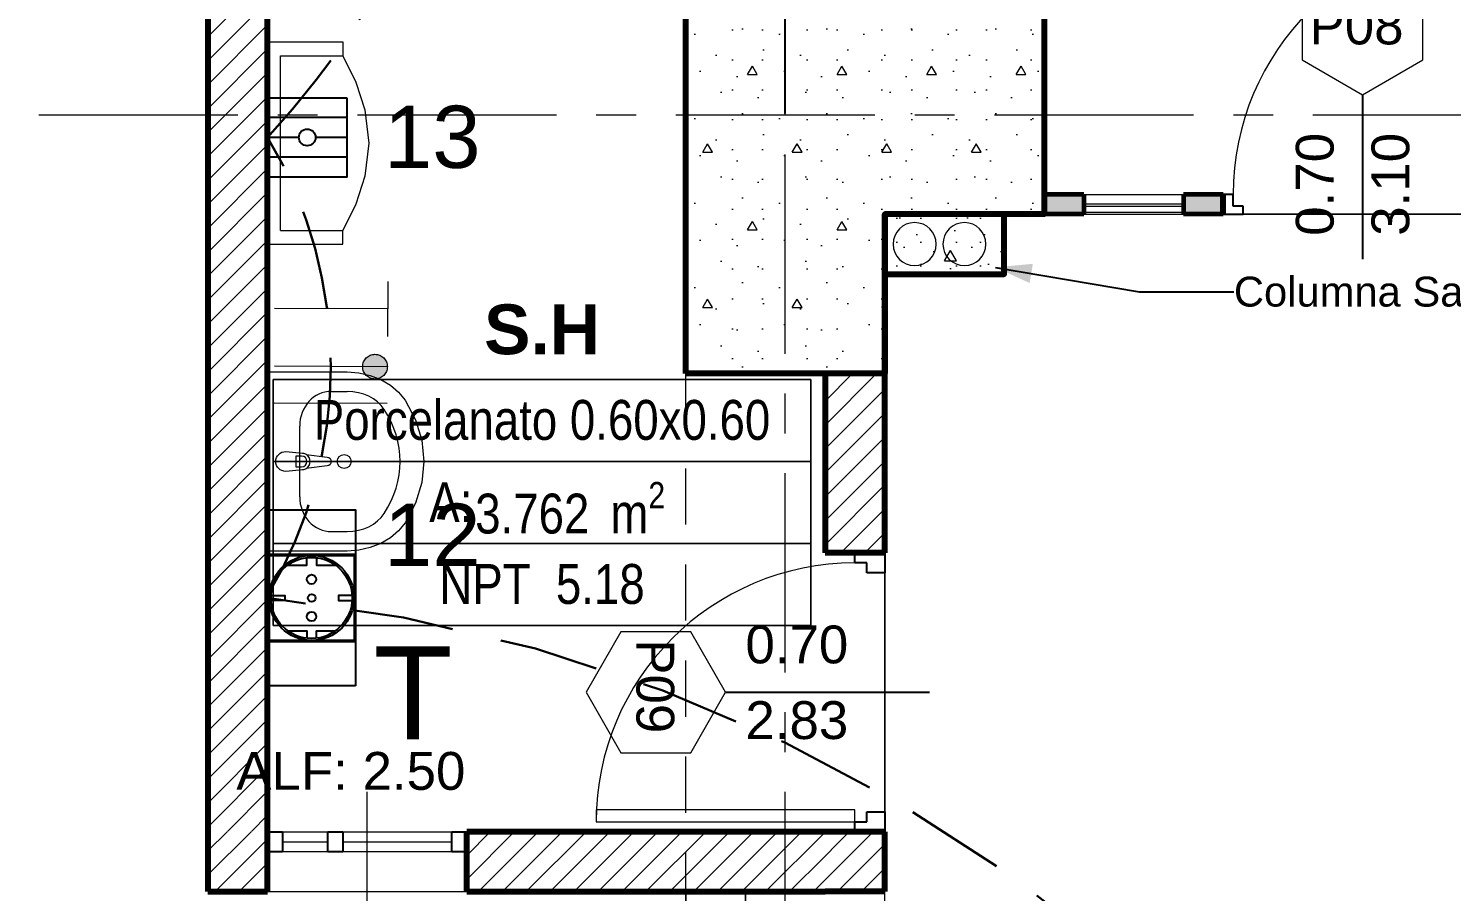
# Model space of a CAD drawing. Header units: inches. Extents: x -19 to 5698, y -728 to 92.
# Drawn here: x 99.919 to 103.493, y 37.7 to 39.866 of the extents above; entities that cross this region are included whole.
import ezdxf
from ezdxf.enums import TextEntityAlignment as Align

# ---------------------------------------------------------------- set-up
doc = ezdxf.new("R2010")
doc.units = ezdxf.units.IN
doc.header["$MEASUREMENT"] = 0
doc.set_wipeout_variables(frame=1)
doc.header["$PDMODE"] = 1
for name, pattern in [('HIDDEN', [0.375, 0.25, -0.125]), ('Hidden Line', [0.195611, 0.141111, -0.0545]), ('Punto & Raya', [0.65, 0.5, -0.075, 0, -0.075]), ('RAYITAS', [0.375, 0.25, -0.125]), ('Wipeout_Contour', [1, 0, -1])]:
    doc.linetypes.add(name, pattern=pattern)
doc.layers.get('0').update_dxf_attribs({"color": 61})
for name, color, linetype, lineweight in [('00 conduct tomacorr', 120, 'HIDDEN', 30), ('00 IE LUZ EMERGENCIA', 253, 'Continuous', 0), ('T-TECHO-E', 150, 'Continuous', 20), ('TOMACORRIENTE', 22, 'RAYITAS', 9)]:
    doc.layers.add(name, color=color, linetype=linetype, lineweight=lineweight)
for name, color, linetype in [('02 _ ARQ _ ALB _ Cotas Ejes', 7, 'Continuous'), ('02 _ ARQ _ ALB _ Ejes Generales', 251, 'Continuous'), ('02 _ ARQ _ ZON _ Espacio.3D', 7, 'Continuous'), ('08 _ STR _ EXT _ 06 Columnas', 7, 'Continuous'), ('08 _ STR _ EXT _ 07 Losa Aligerada', 7, 'Continuous'), ('08 _ STR _ EXT _ 09 Vigas', 251, 'Continuous'), ('Acabado - Muros', 7, 'Continuous'), ('Estructura - 04 MURO', 7, 'Continuous'), ('Estructura - Carga', 7, 'Continuous'), ('Fluxometro E. Mingitorio', 117, 'Continuous'), ('Interior - Sanitarios', 7, 'Continuous'), ('MEP - HVAC', 7, 'Continuous'), ('Notas - Etiquetas', 7, 'Continuous'), ('TOMA. HYDROBOX SHUKO S', 7, 'Continuous')]:
    doc.layers.add(name, color=color, linetype=linetype)
doc.styles.add('Annotative', font='arial.ttf')
doc.styles.add('Arial', font='arial.ttf')
doc.styles.add('Estilo_Generado_4', font='swisse.ttf')
doc.styles.add('Estilo_Generado_8', font='arialbd.ttf')
doc.styles.add('Estilo_Generado_9', font='ARIALN.TTF')
doc.dimstyles.new('Estilo_Generado__15', dxfattribs={"dimtxt": 0.125, "dimasz": 0.095, "dimexe": 0.18, "dimexo": 0.003, "dimgap": 0, "dimtad": 0, "dimtih": 1, "dimtoh": 1, "dimzin": 0, "dimdsep": 46, "dimtxsty": 'Estilo_Generado_4', "dimblk": 'ARROWHEAD_6', "dimblk1": 'ARROWHEAD_6', "dimblk2": 'ARROWHEAD_6', "dimcen": 0.09, "dimclrd": 144, "dimclre": 144, "dimclrt": 7, "dimadec": 0, "dimazin": 0, "dimtfac": 1, "dimtdec": 4, "dimtmove": 0, "dimatfit": 3, "dimfxl": 1, "dimtolj": 1, "dimtzin": 0, "dimarcsym": 0})
doc.dimstyles.new('Estilo_Generado__8', dxfattribs={"dimtxt": 0.18, "dimasz": 0.0912, "dimexe": 0.18, "dimexo": 0.0625, "dimgap": 0, "dimtad": 0, "dimtih": 1, "dimtoh": 1, "dimdec": 4, "dimzin": 0, "dimdsep": 46, "dimcen": 0.09, "dimadec": 0, "dimazin": 0, "dimtfac": 1, "dimtdec": 4, "dimtmove": 0, "dimatfit": 3, "dimldrblk": 'ARROWHEAD_5', "dimfxl": 1, "dimtolj": 1, "dimtzin": 0, "dimarcsym": 0})
pattern_1 = [(45, (92.500015, 6e-09), (-0.03005204, 0.03005204), [])]

# ---------------------------------------------------------------- blocks, each defined once
blk = doc.blocks.new('ARROWHEAD_6')
at = {"color": 0, "linetype": 'Continuous', "lineweight": 0}
for p, q in [((-0.5, -0.5), (0.5, 0.5)), ((0, 0), (-1, 0))]:
    blk.add_line(p, q, dxfattribs=at)
blk = doc.blocks.new('*D82', base_point=(804.059, 0))
at = {"layer": '02 _ ARQ _ ALB _ Cotas Ejes', "color": 144, "linetype": 'Continuous', "lineweight": -2, "transparency": 16777216}
for p, q in [((101.82, 39.653), (101.82, 45.8378)), ((108.8199, 39.653), (108.8199, 45.8378)), ((101.915, 45.6578), (105.0886, 45.6578)), ((108.7249, 45.6578), (105.476, 45.6578))]:
    blk.add_line(p, q, dxfattribs=at)
at = {"layer": 'Defpoints', "color": 0, "linetype": 'Continuous', "transparency": 16777216}
for p in [(108.8199, 45.6578), (101.82, 39.65), (108.8199, 39.65)]:
    blk.add_point(p, dxfattribs=at)
at = {"layer": '02 _ ARQ _ ALB _ Cotas Ejes', "color": 144, "linetype": 'Continuous', "lineweight": -2, "transparency": 16777216, "xscale": 0.095, "yscale": 0.095, "zscale": 0.095, "rotation": 180}
blk.add_blockref('ARROWHEAD_6', (101.82, 45.6578), dxfattribs=at)
at = {"layer": '02 _ ARQ _ ALB _ Cotas Ejes', "color": 144, "linetype": 'Continuous', "lineweight": -2, "transparency": 16777216, "xscale": 0.095, "yscale": 0.095, "zscale": 0.095}
blk.add_blockref('ARROWHEAD_6', (108.8199, 45.6578), dxfattribs=at)
at = {"layer": '02 _ ARQ _ ALB _ Cotas Ejes', "color": 7, "linetype": 'Continuous', "lineweight": 13, "transparency": 16777216, "insert": (105.2823, 45.6578), "char_height": 0.125, "attachment_point": 5, "style": 'Estilo_Generado_4'}
blk.add_mtext('\\A1;7.00', dxfattribs=at)
blk = doc.blocks.new('ARROWHEAD_5')
at = {"linetype": 'Continuous', "lineweight": 0}
blk.add_hatch(color=0, dxfattribs=at).paths.add_polyline_path([(-1, 0.2679), (0, 0), (-1, -0.2679)])
at = {"color": 0, "linetype": 'Continuous', "lineweight": 0}
blk.add_line((0, 0), (-1, 0), dxfattribs=at)
blk = doc.blocks.new('TOMA. HYDROBOX SHUKO')
at = {"true_color": 0xafd9aa}
h = blk.add_hatch(dxfattribs=at)
h.set_pattern_fill('ANSI31', color=9, scale=0.67)
h.set_pattern_definition([(45, (0, 0), (-1.5041929, 1.5041929), [])])
edge = h.paths.add_edge_path()
edge.add_arc((53447.4624, 40916.352), 0.008, 0, 360)
edge = h.paths.add_edge_path()
edge.add_arc((53447.4942, 40916.3521), 0.00644, 0, 360)
edge = h.paths.add_edge_path()
edge.add_arc((53447.5258, 40916.352), 0.008, 0, 360)
at = {"color": 32, "true_color": 0xcd6928}
blk.add_lwpolyline([(53447.6441, 40916.427), (53447.6441, 40916.277), (53447.3441, 40916.277), (53447.3441, 40916.427)], close=True, dxfattribs=at)
for points in [[(53447.4199, 40916.277), (53447.5683, 40916.277), (53447.5683, 40916.427), (53447.4199, 40916.427), (53447.4199, 40916.277)], [(53447.4216, 40916.2794), (53447.4216, 40916.4245), (53447.5666, 40916.4245), (53447.5666, 40916.2794), (53447.4216, 40916.2794)], [(53447.4899, 40916.421), (53447.4899, 40916.3978), (53447.4983, 40916.3978), (53447.4983, 40916.421)], [(53447.4254, 40916.3603), (53447.4382, 40916.3603), (53447.4382, 40916.3928)], [(53447.5628, 40916.3603), (53447.55, 40916.3603), (53447.55, 40916.3928)], [(53447.4382, 40916.3111), (53447.4382, 40916.3436), (53447.4254, 40916.3436)], [(53447.55, 40916.3111), (53447.55, 40916.3436), (53447.5628, 40916.3436)], [(53447.4899, 40916.2829), (53447.4899, 40916.3061), (53447.4983, 40916.3061), (53447.4983, 40916.2829)]]:
    blk.add_lwpolyline(points, dxfattribs=at)
for centre, radius in [((53447.4941, 40916.352), 0.0725), ((53447.4941, 40916.352), 0.0692), ((53447.4624, 40916.352), 0.008), ((53447.4942, 40916.3521), 0.00644), ((53447.5258, 40916.352), 0.008)]:
    blk.add_circle(centre, radius, dxfattribs=at)
at = {"color": 30, "true_color": 0xf8991e, "style": 'Arial'}
blk.add_text('T', height=0.1588, rotation=90, dxfattribs=at).set_placement((53447.6558, 40916.525), align=Align.MIDDLE_CENTER)
blk = doc.blocks.new('Flux E Mingitorio')
at = {"layer": 'Fluxometro E. Mingitorio'}
for p, q in [((-0.0382, 0), (-0.0382, 0.15)), ((0, 0.15), (0, 0.0908)), ((0.0377, 0.15), (0.0377, 0)), ((0, 0.0592), (0, 0))]:
    blk.add_line(p, q, dxfattribs=at)
blk.add_lwpolyline([(-0.075, 0.15), (0.075, 0.15), (0.075, 0), (-0.075, 0)], close=True, dxfattribs=at)
at = {"layer": 'Fluxometro E. Mingitorio', "color": 242, "true_color": 0xcd2027}
blk.add_circle((0, 0.075), 0.0158, dxfattribs=at)
blk = doc.blocks.new('a')
at = {"layer": 'TOMACORRIENTE', "ltscale": 0.05}
h = blk.add_hatch(color=4, dxfattribs=at)
edge = h.paths.add_edge_path()
edge.add_arc((0, 0.0752), 0.0211, 0, 360)
at = {"layer": 'TOMACORRIENTE', "color": 4}
for p, q in [((-0.1455, 0.0963), (-0.0515, 0.0963)), ((-0.0985, 0.0963), (-0.0985, -0.0966)), ((0, 0.0963), (0, -0.0963)), ((0.0623, -0.0963), (0.0623, 0.0963))]:
    blk.add_line(p, q, dxfattribs=at)
blk.add_circle((0, 0.0752), 0.0211, dxfattribs=at)
blk = doc.blocks.new('CABLE 3FACE')
at = {"layer": 'T-TECHO-E', "rotation": 59.94170052614085}
blk.add_blockref('a', (0, 0), dxfattribs=at)

msp = doc.modelspace()

# ---------------------------------------------------------------- linework, layer by layer
at = {"layer": '02 _ ARQ _ ZON _ Espacio.3D', "color": 251, "linetype": 'Continuous', "lineweight": 13}
for p, q in [((101.8844, 38.9852), (100.5341, 38.9852)), ((100.5341, 38.9852), (100.5341, 38.3676)), ((100.5341, 38.9852), (101.8844, 38.9852)), ((100.5341, 38.7793), (100.5341, 38.9852)), ((101.8844, 38.3676), (101.8844, 38.9852)), ((101.8844, 38.9852), (101.8844, 38.7793)), ((101.8844, 38.7793), (100.5341, 38.7793)), ((100.5341, 38.7793), (101.8844, 38.7793)), ((100.5341, 38.5734), (100.5341, 38.7793)), ((101.8844, 38.7793), (101.8844, 38.5734)), ((101.8844, 38.5734), (100.5341, 38.5734)), ((100.5341, 38.5734), (101.8844, 38.5734)), ((100.5341, 38.3676), (100.5341, 38.5734)), ((101.8844, 38.5734), (101.8844, 38.3676)), ((100.5341, 38.3676), (101.8844, 38.3676)), ((101.8844, 38.3676), (100.5341, 38.3676))]:
    msp.add_line(p, q, dxfattribs=at)
at = {"layer": '02 _ ARQ _ ZON _ Espacio.3D', "color": 9, "linetype": 'Continuous', "lineweight": 5, "flags": 128}
msp.add_lwpolyline([(102.07, 37.85), (102.07, 38.55), (101.92, 38.55), (101.92, 39), (101.57, 39), (101.57, 40.95), (100.52, 40.95), (100.52, 37.85)], close=True, dxfattribs=at)
at = {"layer": '02 _ ARQ _ ZON _ Espacio.3D', "color": 254, "linetype": 'Continuous', "lineweight": 0, "flags": 128}
msp.add_lwpolyline([(103.6201, 40.95), (101.72, 40.95), (101.72, 39.9), (102.47, 39.9), (102.47, 39.45), (102.9201, 39.45), (102.9201, 39.4), (103.6201, 39.4), (103.6201, 39.9)], close=True, dxfattribs=at)
msp.add_lwpolyline([(109.0699, 39), (108.5699, 39), (108.5698, 39.75), (103.77, 39.75), (103.7701, 39.4), (102.07, 39.4), (102.07, 37.7), (101.72, 37.7005), (101.72, 33.75), (100.82, 33.75), (100.82, 29.75), (101.57, 29.75), (101.57, 30.7), (102.07, 30.7), (102.07, 30.2), (102.57, 30.2), (102.57, 29.7), (108.57, 29.7), (108.57, 31.0002), (112.57, 31.0001)], dxfattribs=at)
at = {"layer": '08 _ STR _ EXT _ 07 Losa Aligerada', "color": 7, "linetype": 'Continuous', "lineweight": 18, "flags": 128}
msp.add_lwpolyline([(108.7699, 43.8736), (108.7699, 39.9), (103.6201, 39.9), (103.6201, 40.95), (100.52, 40.95), (100.52, 37.7), (101.57, 37.7), (101.57, 33.9), (100.67, 33.9), (100.67, 27.9392), (100.17, 27.9392), (100.17, 5.8), (117.7353, 5.8)], dxfattribs=at)
at = {"layer": 'Acabado - Muros', "color": 7, "linetype": 'Continuous', "lineweight": 60}
for p, q in [((102.47, 39.45), (102.47, 39.4)), ((102.9201, 39.45), (102.9201, 39.4))]:
    msp.add_line(p, q, dxfattribs=at)
at = {"layer": 'Estructura - 04 MURO', "color": 152, "linetype": 'Continuous', "lineweight": 25}
for p, q in [((103.2701, 39.7), (103.2701, 39.2875)), ((101.67, 38.2), (102.1825, 38.2))]:
    msp.add_line(p, q, dxfattribs=at)
at = {"layer": 'Estructura - 04 MURO', "color": 7, "linetype": 'Continuous', "lineweight": 80}
msp.add_line((102.9201, 39.4), (102.9201, 39.45), dxfattribs=at)
msp.add_line((102.9201, 39.4), (102.9201, 39.45), dxfattribs=at)
msp.add_line((102.9201, 39.4), (102.9201, 39.45), dxfattribs=at)
at = {"layer": 'Estructura - 04 MURO', "color": 165, "linetype": 'Continuous', "lineweight": 25}
for p, q in [((102.9451, 39.45), (102.9201, 39.45)), ((102.9201, 39.45), (102.9201, 39.4)), ((102.9451, 39.42), (102.9451, 39.45)), ((102.9201, 39.4), (102.9701, 39.4)), ((102.9701, 39.42), (102.9451, 39.42)), ((102.9701, 39.4), (102.9701, 39.42)), ((102.025, 38.525), (101.995, 38.525)), ((102.025, 38.5), (102.025, 38.525)), ((102.07, 38.5), (102.025, 38.5)), ((102.025, 37.875), (102.025, 37.9)), ((102.025, 37.9), (102.07, 37.9)), ((100.5575, 37.85), (100.5575, 37.8)), ((100.6713, 37.8), (100.6713, 37.85)), ((100.6713, 37.85), (100.69, 37.85)), ((100.69, 37.85), (100.7088, 37.85)), ((100.7088, 37.85), (100.7088, 37.8)), ((100.9825, 37.8), (100.9825, 37.85)), ((101.995, 37.875), (102.025, 37.875)), ((100.69, 37.8), (100.6713, 37.8)), ((100.7088, 37.8), (100.69, 37.8))]:
    msp.add_line(p, q, dxfattribs=at)
at = {"layer": 'Estructura - 04 MURO', "color": 165, "linetype": 'Continuous', "lineweight": 15}
for p, q in [((100.77, 37.2969), (100.77, 37.95)), ((101.995, 37.905), (101.345, 37.905)), ((101.345, 37.905), (101.345, 37.875)), ((101.995, 37.875), (101.995, 37.905)), ((100.5575, 37.85), (100.6713, 37.85)), ((100.7088, 37.85), (100.9825, 37.85)), ((101.345, 37.875), (101.995, 37.875)), ((100.5575, 37.825), (100.6713, 37.825)), ((100.7088, 37.825), (100.9825, 37.825)), ((100.6713, 37.8), (100.5575, 37.8)), ((100.9825, 37.8), (100.7088, 37.8))]:
    msp.add_line(p, q, dxfattribs=at)
at = {"layer": 'Estructura - 04 MURO', "color": 251, "linetype": 'Continuous', "lineweight": 13, "flags": 128}
for points in [[(103.2701, 40.05), (103.1185, 39.9625), (103.1185, 39.7875), (103.2701, 39.7), (103.4216, 39.7875), (103.4216, 39.9625)], [(101.32, 38.2), (101.4075, 38.0484), (101.5825, 38.0484), (101.67, 38.2), (101.5825, 38.3515), (101.4075, 38.3515)]]:
    msp.add_lwpolyline(points, close=True, dxfattribs=at)
at = {"layer": 'Estructura - 04 MURO', "color": 165, "linetype": 'Continuous', "lineweight": 15}
for centre, start, end in [((103.5951, 39.45), 90, 180), ((101.995, 37.875), 90.0005, 180.0005)]:
    msp.add_arc(centre, 0.65, start, end, dxfattribs=at)
at = {"layer": 'Interior - Sanitarios', "color": 205, "linetype": 'Continuous', "lineweight": 13}
for p, q in [((100.52, 39.3248), (100.52, 39.8328)), ((100.52, 39.8328), (100.7092, 39.8328)), ((100.7092, 39.8328), (100.7092, 39.7981)), ((100.5526, 39.7981), (100.7092, 39.7981)), ((100.5526, 39.3594), (100.5526, 39.7981)), ((100.5526, 39.3594), (100.7092, 39.3594)), ((100.7092, 39.3248), (100.7092, 39.3594)), ((100.52, 39.3248), (100.7092, 39.3248)), ((100.6799, 38.9554), (100.7199, 38.9554)), ((100.6005, 38.6905), (100.6005, 38.8685)), ((100.6053, 38.7931), (100.5905, 38.7931)), ((100.5905, 38.7931), (100.5905, 38.7659)), ((100.5905, 38.7659), (100.6053, 38.7659)), ((100.6799, 38.6036), (100.7199, 38.6036))]:
    msp.add_line(p, q, dxfattribs=at)
at = {"layer": 'Interior - Sanitarios', "color": 205, "linetype": 'Continuous', "lineweight": 13, "flags": 128}
msp.add_lwpolyline([(100.7092, 39.7981), (100.7416, 39.7318), (100.7639, 39.6618), (100.774, 39.5788), (100.7639, 39.4957), (100.7416, 39.4257), (100.7092, 39.3594)], dxfattribs=at)
for points in [[(100.52, 39.5923), (100.52, 39.5653), (100.48, 39.5653), (100.48, 39.5923)], [(100.52, 39.0042), (100.7199, 39.0042), (100.7493, 39.0021), (100.7778, 38.9956), (100.8044, 38.9851), (100.8283, 38.9709), (100.8488, 38.9534), (100.8651, 38.9332), (100.8912, 38.8844), (100.9072, 38.8326), (100.9126, 38.7795), (100.9072, 38.7263), (100.8912, 38.6746), (100.8651, 38.6258), (100.8488, 38.6056), (100.8283, 38.5881), (100.8044, 38.5738), (100.7778, 38.5633), (100.7493, 38.5569), (100.7199, 38.5547), (100.52, 38.5547)], [(100.52, 38.843), (100.52, 38.816), (100.5, 38.816), (100.5, 38.843)], [(100.52, 38.743), (100.52, 38.716), (100.5, 38.716), (100.5, 38.743)]]:
    msp.add_lwpolyline(points, close=True, dxfattribs=at)
msp.add_lwpolyline([(100.5655, 38.8045), (100.6075, 38.8005, -0.12102), (100.617, 38.7972), (100.6699, 38.7906, -0.882566), (100.6699, 38.7684), (100.617, 38.7618, -0.12102), (100.6075, 38.7585), (100.5655, 38.7545, -1)], format="xyb", close=True, dxfattribs=at)
at = {"layer": 'Interior - Sanitarios', "color": 205, "linetype": 'Continuous', "lineweight": 13}
msp.add_circle((100.7124, 38.7795), 0.0175, dxfattribs=at)
for centre, radius, start, end in [((100.6053, 38.7795), 0.0136, 270, 90), ((100.6056, 38.7795), 0.0211, 302.771, 57.229)]:
    msp.add_arc(centre, radius, start, end, dxfattribs=at)
for centre, major_axis, ratio, start_param, end_param in [((100.6799, 38.8684), (0, 0.087), 0.9125, 0, 1.570796), ((100.7199, 38.8685), (0.1057, 0), 0.821452, 0.496975, 1.570796), ((100.52, 38.7795), (0.3331, 0), 0.821452, 5.78621, 6.78016), ((100.6799, 38.6906), (0, 0.087), 0.9125, 1.570796, 3.141593), ((100.7199, 38.6904), (0.1057, 0), 0.821452, 4.712389, 5.78621)]:
    msp.add_ellipse(centre, major_axis=major_axis, ratio=ratio, start_param=start_param, end_param=end_param, dxfattribs=at)
at = {"layer": 'MEP - HVAC', "color": 7, "linetype": 'Continuous', "lineweight": 13, "flags": 128}
for points in [[(102.199, 39.325, 1), (102.091, 39.325, 1)], [(102.324, 39.325, 1), (102.216, 39.325, 1)]]:
    msp.add_lwpolyline(points, format="xyb", close=True, dxfattribs=at)

# ---------------------------------------------------------------- texts
at = {"layer": '00 IE LUZ EMERGENCIA', "style": 'Annotative'}
for tag, p in [('13', (100.8122, 39.5163)), ('12', (100.8122, 38.5173))]:
    msp.add_attdef(tag, p, '', height=0.1562, dxfattribs=at)
at = {"layer": '02 _ ARQ _ ZON _ Espacio.3D', "color": 251, "lineweight": 25, "attachment_point": 2}
for s, insert, char_height, style in [('\\A1;{\\pqc;\\pt0;\\fArial|b1|i0|c0|p34;S.H}', (101.2092, 39.1737), 0.125, 'Estilo_Generado_8'), ('\\A1;{\\pqc;\\pt0;\\fArial Narrow|b0|i0|c0|p34;Porcelanato 0.60x0.60}', (101.2092, 38.9338), 0.1, 'Estilo_Generado_9'), ('\\A1;{\\pqc;\\pt0;\\fArial Narrow|b0|i0|c0|p34;A: }', (100.9801, 38.7275), 0.1, 'Estilo_Generado_9'), ('\\A1;{\\pqc;\\pt0,0.3;\\fArial Narrow|b0|i0|c0|p34;3.762\\fArial Narrow|b0|i0|c0|p34;\\A1{\\H.66x;\\S^  ;}\\fArial Narrow|b0|i0|c0|p34; m\\fArial Narrow|b0|i0|c0|p34;\\A1{\\H.66x;\\S2^  ;}}', (101.2798, 38.7279), 0.1, 'Estilo_Generado_9'), ('\\A1;{\\pqc;\\pt0;\\fArial Narrow|b0|i0|c0|p34;NPT  5.18}', (101.2092, 38.522), 0.1, 'Estilo_Generado_9')]:
    msp.add_mtext(s, dxfattribs=dict(at, insert=insert, char_height=char_height, style=style))
at = {"layer": 'Estructura - 04 MURO', "color": 251, "lineweight": 25, "insert": (103.1367, 39.825), "char_height": 0.095, "attachment_point": 7, "style": 'Estilo_Generado_4'}
msp.add_mtext('\\A1;{\\pql;\\pt0;\\fSwis721 Ex BT|b0|i0|c0|p34;P08\\fSwis721 Ex BT|b0|i0|c0|p34;\\fSwis721 Ex BT|b0|i0|c0|p34;\\fSwis721 Ex BT|b0|i0|c0|p34;}', dxfattribs=at)
at = {"layer": 'Estructura - 04 MURO', "color": 251, "lineweight": 25, "char_height": 0.095, "attachment_point": 7, "style": 'Estilo_Generado_4'}
for s, insert, rotation in [('\\A1;{\\pql;\\pt0;\\fSwis721 Ex BT|b0|i0|c0|p34;0.70\\fSwis721 Ex BT|b0|i0|c0|p34;\\A1{\\H.66x;\\S^  ;}\\fSwis721 Ex BT|b0|i0|c0|p34;\\fSwis721 Ex BT|b0|i0|c0|p34;}', (103.225, 39.346), 90), ('\\A1;{\\pql;\\pt0;\\fSwis721 Ex BT|b0|i0|c0|p34;3.10\\fSwis721 Ex BT|b0|i0|c0|p34;\\A1{\\H.66x;\\S^  ;}\\fSwis721 Ex BT|b0|i0|c0|p34;\\fSwis721 Ex BT|b0|i0|c0|p34;}', (103.415, 39.346), 90), ('\\A1;{\\pql;\\pt0;\\fSwis721 Ex BT|b0|i0|c0|p34;0.70\\fSwis721 Ex BT|b0|i0|c0|p34;\\A1{\\H.66x;\\S^  ;}\\fSwis721 Ex BT|b0|i0|c0|p34;\\fSwis721 Ex BT|b0|i0|c0|p34;}', (101.72, 38.245), 0.0005), ('\\A1;{\\pql;\\pt0;\\fSwis721 Ex BT|b0|i0|c0|p34;P09\\fSwis721 Ex BT|b0|i0|c0|p34;\\fSwis721 Ex BT|b0|i0|c0|p34;\\fSwis721 Ex BT|b0|i0|c0|p34;}', (101.4449, 38.3333), 270.0005), ('\\A1;{\\pql;\\pt0;\\fSwis721 Ex BT|b0|i0|c0|p34;2.83\\fSwis721 Ex BT|b0|i0|c0|p34;\\A1{\\H.66x;\\S^  ;}\\fSwis721 Ex BT|b0|i0|c0|p34;\\fSwis721 Ex BT|b0|i0|c0|p34;}', (101.72, 38.055), 0.0005)]:
    msp.add_mtext(s, dxfattribs=dict(at, insert=insert, rotation=rotation))
at = {"layer": 'Notas - Etiquetas', "color": 5, "linetype": 'Continuous', "lineweight": 35, "insert": (102.9467, 39.2053), "char_height": 0.075, "attachment_point": 4, "style": 'Estilo_Generado_4'}
msp.add_mtext('\\A1;{\\pql;\\fSwis721 Ex BT|b0|i0|c0|p34;Columna Sanitaria}', dxfattribs=at)

# ---------------------------------------------------------------- dimensions: what is measured, and where the dimension line sits
at = {"layer": '02 _ ARQ _ ALB _ Cotas Ejes', "color": 144, "linetype": 'Continuous', "lineweight": 13}
dim = msp.add_linear_dim(base=(108.8199, 45.6578), p1=(101.82, 39.65), p2=(108.8199, 39.65), dimstyle='Estilo_Generado__15', dxfattribs=at)
dim.commit()
dim.dimension.update_dxf_attribs({"geometry": '*D82', "text_midpoint": (105.2823, 45.6578), "dimtype": 160})

# ---------------------------------------------------------------- leaders
at = {"layer": 'Notas - Etiquetas', "color": 144, "linetype": 'Continuous', "lineweight": 13, "annotation_type": 0, "has_hookline": 1, "hookline_direction": 0, "text_width": 1.0171}
msp.add_leader([(102.3479, 39.2668), (102.7095, 39.2053), (102.9467, 39.2053)], dimstyle='Estilo_Generado__8', dxfattribs=at)

# ---------------------------------------------------------------- next in the draw order: wipeouts: each hides what was drawn before it
at = {"color": 254, "linetype": 'Wipeout_Contour', "lineweight": 0, "ltscale": 3260.832302}
msp.add_wipeout([(102.8201, 39.4), (102.8201, 39.45), (102.57, 39.45), (102.57, 39.4)], dxfattribs=at).dxf.layer = 'Acabado - Muros'
at = {"color": 254, "linetype": 'Wipeout_Contour', "lineweight": 0, "ltscale": 4071.972598}
msp.add_wipeout([(102.07, 39), (101.92, 39), (101.92, 38.55), (102.07, 38.55), (102.07, 39.4)], dxfattribs=at).dxf.layer = 'Estructura - 04 MURO'
at = {"color": 254, "linetype": 'Wipeout_Contour', "lineweight": 0, "ltscale": 2438.195857}
msp.add_wipeout([(100.52, 37.85), (100.37, 37.7), (100.52, 37.7)], dxfattribs=at).dxf.layer = 'Estructura - 04 MURO'
at = {"color": 254, "linetype": 'Wipeout_Contour', "lineweight": 0, "ltscale": 2443.689833}
msp.add_wipeout([(102.07, 37.7), (101.92, 37.85), (101.92, 37.7)], dxfattribs=at).dxf.layer = 'Estructura - 04 MURO'
at = {"color": 254, "linetype": 'Wipeout_Contour', "lineweight": 0, "ltscale": 3255.975779}
msp.add_wipeout([(101.72, 33.9), (101.72, 37.7), (101.57, 37.7), (101.57, 33.9)], dxfattribs=at).dxf.layer = 'Estructura - 04 MURO'

# ---------------------------------------------------------------- next in the draw order: hatches: boundary and pattern name
at = {"layer": '08 _ STR _ EXT _ 06 Columnas', "linetype": 'Continuous', "lineweight": 9}
h = msp.add_hatch(dxfattribs=at)
h.set_pattern_fill('HORMIGÓN_EN_MASA_0002', style=0, pattern_type=2)
h.set_pattern_definition([(0, (92.5, 6e-09), (0, 0.3897114), [0.024375, -0.200625]), (0, (92.6125, 0.19486), (0, 0.3897114), [0.024375, -0.200625]), (60, (92.5, 6e-09), (-0.3375, 0.1948557), [0.024375, -0.200625]), (60, (92.725, 6e-09), (-0.3375, 0.1948557), [0.024375, -0.200625]), (120, (92.5244, 6e-09), (0.3375, 0.1948557), [0.024375, -0.200625]), (120, (92.7494, 6e-09), (0.3375, 0.1948557), [0.024375, -0.200625]), (0, (92.500015, 0.0375), (0, 0.075), [0, -0.075, 0, -0.1125]), (45, (92.537515, 0.0375), (-0.05303301, 0.05303301), [0, -0.05625, 0, -0.09375])])
h.paths.add_polyline_path([(101.57, 39), (102.07, 39), (102.07, 39.4), (102.47, 39.4), (102.47, 39.9), (101.57, 39.9)])
at = {"layer": 'Estructura - 04 MURO', "linetype": 'Continuous', "lineweight": 5}
h = msp.add_hatch(dxfattribs=at)
h.set_pattern_fill('LADRILLO_COMÚN_0002', color=250, style=0, pattern_type=2)
h.set_pattern_definition(pattern_1)
h.paths.add_polyline_path([(102.07, 39), (101.92, 39), (101.92, 38.55), (102.07, 38.55), (102.07, 39.4)])
h = msp.add_hatch(dxfattribs=at)
h.set_pattern_fill('LADRILLO_COMÚN_0002', color=250, style=0, pattern_type=2)
h.set_pattern_definition(pattern_1)
h.paths.add_polyline_path([(100.52, 37.85), (100.37, 37.7), (100.52, 37.7)])
h = msp.add_hatch(dxfattribs=at)
h.set_pattern_fill('LADRILLO_COMÚN_0002', color=250, style=0, pattern_type=2)
h.set_pattern_definition(pattern_1)
h.paths.add_polyline_path([(102.07, 37.7), (101.92, 37.85), (101.92, 37.7)])
at = {"layer": 'Estructura - Carga', "linetype": 'Continuous', "lineweight": 13}
h = msp.add_hatch(dxfattribs=at)
h.set_pattern_fill('HORMIGÓN_ARMADO_0002', color=251, style=0, pattern_type=2)
h.set_pattern_definition([(0, (92.5, 6e-09), (0, 0.3117692), [0.03, -0.15]), (0, (92.59, 0.1559), (0, 0.3117692), [0.03, -0.15]), (60, (92.5, 6e-09), (-0.27, 0.1558846), [0.03, -0.15]), (60, (92.68, 6e-09), (-0.27, 0.1558846), [0.03, -0.15]), (120, (92.53, 6e-09), (0.27, 0.1558846), [0.03, -0.15]), (120, (92.71, 6e-09), (0.27, 0.1558846), [0.03, -0.15]), (0, (92.500015, 0.03), (0, 0.06), [0, -0.06, 0, -0.09]), (45, (92.530015, 0.03), (-0.04242641, 0.04242641), [0, -0.045, 0, -0.075])])
h.paths.add_polyline_path([(102.37, 39.4), (102.07, 39.4), (102.07, 39.25), (102.37, 39.25)])

# ---------------------------------------------------------------- next in the draw order: linework, layer by layer
at = {"layer": '08 _ STR _ EXT _ 06 Columnas', "color": 7, "linetype": 'Continuous', "lineweight": 80, "flags": 128}
msp.add_lwpolyline([(101.57, 39), (101.57, 39.9), (102.47, 39.9), (102.47, 39.4), (102.07, 39.4), (102.07, 39)], close=True, dxfattribs=at)
at = {"layer": 'Acabado - Muros', "color": 7, "linetype": 'Continuous', "lineweight": 60}
for p, q in [((102.57, 39.45), (102.47, 39.45)), ((102.9201, 39.45), (102.8201, 39.45))]:
    msp.add_line(p, q, dxfattribs=at)
at = {"layer": 'Acabado - Muros', "color": 251, "linetype": 'Continuous', "lineweight": 13, "flags": 128}
for points in [[(102.57, 39.45), (102.8201, 39.45)], [(102.57, 39.4), (102.8201, 39.4)]]:
    msp.add_lwpolyline(points, dxfattribs=at)
at = {"layer": 'Estructura - 04 MURO', "color": 7, "linetype": 'Continuous', "lineweight": 80}
for p, q in [((101.995, 38.55), (101.92, 38.55)), ((101.995, 38.55), (101.92, 38.55)), ((102.07, 38.55), (101.995, 38.55)), ((102.07, 38.55), (101.995, 38.55)), ((102.07, 38.55), (101.995, 38.55))]:
    msp.add_line(p, q, dxfattribs=at)
at = {"layer": 'Estructura - 04 MURO', "color": 165, "linetype": 'Continuous', "lineweight": 25}
for p, q in [((101.995, 38.525), (101.995, 38.55)), ((101.995, 38.55), (102.07, 38.55)), ((102.07, 38.55), (102.07, 38.5))]:
    msp.add_line(p, q, dxfattribs=at)
at = {"layer": 'Estructura - 04 MURO', "color": 7, "linetype": 'Continuous', "lineweight": 80, "flags": 128}
for points in [[(102.07, 38.55), (102.07, 39.4)], [(101.92, 39), (101.92, 38.55)]]:
    msp.add_lwpolyline(points, dxfattribs=at)
at = {"layer": 'Estructura - 04 MURO', "color": 7, "linetype": 'Continuous', "lineweight": 13, "flags": 128}
for points in [[(101.57, 37.7), (101.57, 33.9)], [(101.57, 37.7), (101.72, 37.7)], [(101.72, 33.75), (101.72, 37.7)]]:
    msp.add_lwpolyline(points, dxfattribs=at)
at = {"layer": 'Estructura - Carga', "color": 7, "linetype": 'Continuous', "lineweight": 80, "flags": 128}
msp.add_lwpolyline([(102.07, 39.25), (102.37, 39.25), (102.37, 39.4), (102.07, 39.4)], dxfattribs=at)

# ---------------------------------------------------------------- next in the draw order: wipeouts: each hides what was drawn before it
at = {"color": 254, "linetype": 'Wipeout_Contour', "lineweight": 0, "ltscale": 3260.830369}
msp.add_wipeout([(102.8201, 39.405), (102.8201, 39.425), (102.57, 39.425), (102.57, 39.405)], dxfattribs=at).dxf.layer = 'Acabado - Muros'
at = {"color": 254, "linetype": 'Wipeout_Contour', "lineweight": 0, "ltscale": 2438.195857}
msp.add_wipeout([(100.52, 37.85), (100.37, 37.7), (100.52, 37.7)], dxfattribs=at).dxf.layer = 'Estructura - 04 MURO'
at = {"color": 254, "linetype": 'Wipeout_Contour', "lineweight": 0, "ltscale": 2442.894103}
msp.add_wipeout([(101.92, 37.85), (102.07, 37.7), (102.07, 37.85)], dxfattribs=at).dxf.layer = 'Estructura - 04 MURO'

# ---------------------------------------------------------------- next in the draw order: hatches: boundary and pattern name
at = {"layer": 'Acabado - Muros', "linetype": 'Continuous', "lineweight": 0}
for points in [[(102.57, 39.4), (102.57, 39.45), (102.47, 39.45), (102.47, 39.4)], [(102.8201, 39.4), (102.9201, 39.4), (102.9201, 39.45), (102.8201, 39.45)]]:
    msp.add_hatch(color=254, dxfattribs=at).paths.add_polyline_path(points)
h = msp.add_hatch(dxfattribs=at)
h.set_pattern_fill('CONTRACHAPADO_0002', color=254, style=0, pattern_type=2)
h.set_pattern_definition([(0, (92.500015, 6e-09), (0, 0.030000001), [])])
h.paths.add_polyline_path([(102.8201, 39.405), (102.8201, 39.425), (102.57, 39.425), (102.57, 39.405)])
at = {"layer": 'Estructura - 04 MURO', "linetype": 'Continuous', "lineweight": 5}
h = msp.add_hatch(dxfattribs=at)
h.set_pattern_fill('LADRILLO_COMÚN_0002', color=250, style=0, pattern_type=2)
h.set_pattern_definition(pattern_1)
h.paths.add_polyline_path([(100.52, 37.85), (100.37, 37.7), (100.52, 37.7)])
h = msp.add_hatch(dxfattribs=at)
h.set_pattern_fill('LADRILLO_COMÚN_0002', color=250, style=0, pattern_type=2)
h.set_pattern_definition(pattern_1)
h.paths.add_polyline_path([(101.92, 37.85), (102.07, 37.7), (102.07, 37.85)])

# ---------------------------------------------------------------- next in the draw order: linework, layer by layer
at = {"layer": '08 _ STR _ EXT _ 09 Vigas', "color": 251, "linetype": 'Hidden Line', "lineweight": 13, "true_color": 0x636466}
for p, q in [((102.07, 30.2), (102.07, 39.4)), ((102.07, 39.4), (108.57, 39.4))]:
    msp.add_line(p, q, dxfattribs=at)
at = {"layer": 'Acabado - Muros', "color": 7, "linetype": 'Continuous', "lineweight": 60}
for p, q in [((102.57, 39.45), (102.57, 39.4)), ((102.8201, 39.45), (102.8201, 39.4)), ((102.57, 39.4), (102.47, 39.4)), ((102.9201, 39.4), (102.8201, 39.4))]:
    msp.add_line(p, q, dxfattribs=at)
at = {"layer": 'Acabado - Muros', "color": 7, "linetype": 'Continuous', "lineweight": 13, "flags": 128}
msp.add_lwpolyline([(102.8201, 39.405), (102.8201, 39.425), (102.57, 39.425), (102.57, 39.405)], close=True, dxfattribs=at)
at = {"layer": 'Estructura - 04 MURO', "color": 165, "linetype": 'Continuous', "lineweight": 25}
for p, q in [((102.07, 37.9), (102.07, 37.85)), ((101.995, 37.85), (101.995, 37.875)), ((102.07, 37.85), (101.995, 37.85))]:
    msp.add_line(p, q, dxfattribs=at)
at = {"layer": 'Estructura - 04 MURO', "color": 7, "linetype": 'Continuous', "lineweight": 80}
for p, q in [((101.995, 37.85), (101.92, 37.85)), ((101.995, 37.85), (101.92, 37.85)), ((102.07, 37.85), (101.995, 37.85)), ((102.07, 37.85), (101.995, 37.85)), ((102.07, 37.85), (101.995, 37.85))]:
    msp.add_line(p, q, dxfattribs=at)
at = {"layer": 'Estructura - 04 MURO', "color": 7, "linetype": 'Continuous', "lineweight": 80, "flags": 128}
for points in [[(102.07, 37.7), (102.07, 37.85)], [(102.07, 37.7), (101.92, 37.7)]]:
    msp.add_lwpolyline(points, dxfattribs=at)

# ---------------------------------------------------------------- next in the draw order: wipeouts: each hides what was drawn before it
at = {"color": 254, "linetype": 'Wipeout_Contour', "lineweight": 0, "ltscale": 2438.195857}
msp.add_wipeout([(100.52, 37.85), (100.37, 37.7), (100.52, 37.7)], dxfattribs=at).dxf.layer = 'Estructura - 04 MURO'
at = {"color": 254, "linetype": 'Wipeout_Contour', "lineweight": 0, "ltscale": 3255.624991}
msp.add_wipeout([(101.02, 37.7), (101.92, 37.7), (101.92, 37.85), (101.02, 37.85)], dxfattribs=at).dxf.layer = 'Estructura - 04 MURO'

# ---------------------------------------------------------------- next in the draw order: hatches: boundary and pattern name
at = {"layer": 'Estructura - 04 MURO', "linetype": 'Continuous', "lineweight": 5}
h = msp.add_hatch(dxfattribs=at)
h.set_pattern_fill('LADRILLO_COMÚN_0002', color=250, style=0, pattern_type=2)
h.set_pattern_definition(pattern_1)
h.paths.add_polyline_path([(100.52, 37.85), (100.37, 37.7), (100.52, 37.7)])
h = msp.add_hatch(dxfattribs=at)
h.set_pattern_fill('LADRILLO_COMÚN_0002', color=250, style=0, pattern_type=2)
h.set_pattern_definition(pattern_1)
h.paths.add_polyline_path([(101.02, 37.7), (101.92, 37.7), (101.92, 37.85), (101.02, 37.85)])

# ---------------------------------------------------------------- next in the draw order: linework, layer by layer
at = {"layer": '02 _ ARQ _ ALB _ Ejes Generales', "color": 251, "linetype": 'Punto & Raya', "lineweight": 13, "true_color": 0x636466}
msp.add_line((101.82, 3.05), (101.82, 44.9), dxfattribs=at)
at = {"layer": '08 _ STR _ EXT _ 09 Vigas', "color": 251, "linetype": 'Hidden Line', "lineweight": 13, "true_color": 0x636466}
msp.add_line((101.57, 29.7), (101.57, 39.9), dxfattribs=at)
at = {"layer": 'Estructura - 04 MURO', "color": 165, "linetype": 'Continuous', "lineweight": 25}
for p, q in [((100.9825, 37.85), (101.02, 37.85)), ((101.02, 37.8), (100.9825, 37.8))]:
    msp.add_line(p, q, dxfattribs=at)
at = {"layer": 'Estructura - 04 MURO', "color": 7, "linetype": 'Continuous', "lineweight": 80}
for p, q in [((101.02, 37.8), (101.02, 37.85)), ((101.02, 37.8), (101.02, 37.85)), ((101.02, 37.8), (101.02, 37.85)), ((101.02, 37.7), (101.02, 37.8)), ((101.02, 37.7), (101.02, 37.8))]:
    msp.add_line(p, q, dxfattribs=at)
at = {"layer": 'Estructura - 04 MURO', "color": 7, "linetype": 'Continuous', "lineweight": 80, "flags": 128}
for points in [[(101.92, 37.85), (101.02, 37.85)], [(101.02, 37.7), (101.92, 37.7)]]:
    msp.add_lwpolyline(points, dxfattribs=at)

# ---------------------------------------------------------------- next in the draw order: wipeouts: each hides what was drawn before it
at = {"color": 254, "linetype": 'Wipeout_Contour', "lineweight": 0, "ltscale": 2438.195857}
msp.add_wipeout([(100.52, 37.85), (100.37, 37.7), (100.52, 37.7)], dxfattribs=at).dxf.layer = 'Estructura - 04 MURO'

# ---------------------------------------------------------------- next in the draw order: hatches: boundary and pattern name
at = {"layer": 'Estructura - 04 MURO', "linetype": 'Continuous', "lineweight": 5}
h = msp.add_hatch(dxfattribs=at)
h.set_pattern_fill('LADRILLO_COMÚN_0002', color=250, style=0, pattern_type=2)
h.set_pattern_definition(pattern_1)
h.paths.add_polyline_path([(100.52, 37.85), (100.37, 37.7), (100.52, 37.7)])

# ---------------------------------------------------------------- next in the draw order: wipeouts: each hides what was drawn before it
at = {"color": 254, "linetype": 'Wipeout_Contour', "lineweight": 0, "ltscale": 3251.843778}
msp.add_wipeout([(100.52, 37.85), (100.52, 40.95), (100.37, 40.95), (100.37, 37.85)], dxfattribs=at).dxf.layer = 'Estructura - 04 MURO'

# ---------------------------------------------------------------- next in the draw order: hatches: boundary and pattern name
at = {"layer": 'Estructura - 04 MURO', "linetype": 'Continuous', "lineweight": 5}
h = msp.add_hatch(dxfattribs=at)
h.set_pattern_fill('LADRILLO_COMÚN_0002', color=250, style=0, pattern_type=2)
h.set_pattern_definition(pattern_1)
h.paths.add_polyline_path([(100.52, 37.85), (100.52, 40.95), (100.37, 40.95), (100.37, 37.85)])

# ---------------------------------------------------------------- next in the draw order: linework, layer by layer
at = {"layer": '00 conduct tomacorr'}
for centre, radius, start, end in [((98.9401, 41.0545), 2.1522, 317.23, 357.2177), ((99.5594, 39.018), 1.1195, 329.0988, 30.9012)]:
    msp.add_arc(centre, radius, start, end, dxfattribs=at)
at = {"layer": '02 _ ARQ _ ALB _ Ejes Generales', "color": 251, "linetype": 'Punto & Raya', "lineweight": 13, "true_color": 0x636466}
msp.add_line((98.3454, 39.65), (147.07, 39.65), dxfattribs=at)

# ---------------------------------------------------------------- next in the draw order: block references
at = {"layer": '00 conduct tomacorr', "xscale": 1.47256122672843, "yscale": 1.47256122672843, "zscale": 1.47256122672843, "rotation": 209.7894777823319}
msp.add_blockref('CABLE 3FACE', (100.6789, 39.018), dxfattribs=at)
at = {"layer": 'Fluxometro E. Mingitorio', "xscale": 1.326124489380591, "yscale": 1.326124489380591, "zscale": 1.326124489380591, "rotation": 269.999999999996}
msp.add_blockref('Flux E Mingitorio', (100.52, 39.593), dxfattribs=at)
at = {"layer": 'TOMA. HYDROBOX SHUKO S', "xscale": 1.47256122672843, "yscale": 1.47256122672843, "zscale": 1.47256122672843, "rotation": 270}
msp.add_blockref('TOMA. HYDROBOX SHUKO', (-60151.203, 78743.1444), dxfattribs=at)

# ---------------------------------------------------------------- next in the draw order: texts
at = {"layer": 'Estructura - 04 MURO', "color": 251, "lineweight": 25, "insert": (100.4413, 37.9275), "char_height": 0.095, "attachment_point": 7, "rotation": 360, "style": 'Estilo_Generado_4'}
msp.add_mtext('\\A1;{\\pql;\\pt0;\\fSwis721 Ex BT|b0|i0|c0|p34;ALF: 2.50\\fSwis721 Ex BT|b0|i0|c0|p34;\\A1{\\H.66x;\\S^  ;}\\fSwis721 Ex BT|b0|i0|c0|p34;\\fSwis721 Ex BT|b0|i0|c0|p34;}', dxfattribs=at)

# ---------------------------------------------------------------- next in the draw order: wipeouts: each hides what was drawn before it
at = {"color": 254, "linetype": 'Wipeout_Contour', "lineweight": 0, "ltscale": 2439.09838}
msp.add_wipeout([(100.37, 37.85), (100.37, 37.7), (100.52, 37.85)], dxfattribs=at).dxf.layer = 'Estructura - 04 MURO'

# ---------------------------------------------------------------- next in the draw order: hatches: boundary and pattern name
at = {"layer": 'Estructura - 04 MURO', "linetype": 'Continuous', "lineweight": 5}
h = msp.add_hatch(dxfattribs=at)
h.set_pattern_fill('LADRILLO_COMÚN_0002', color=250, style=0, pattern_type=2)
h.set_pattern_definition(pattern_1)
h.paths.add_polyline_path([(100.37, 37.85), (100.37, 37.7), (100.52, 37.85)])

# ---------------------------------------------------------------- next in the draw order: linework, layer by layer
at = {"layer": '00 conduct tomacorr'}
msp.add_arc((100.1323, 34.5492), 3.907, 5.8876, 84.3051, dxfattribs=at)
at = {"layer": 'Estructura - 04 MURO', "color": 7, "linetype": 'Continuous', "lineweight": 80}
for p, q in [((100.52, 37.8), (100.52, 37.85)), ((100.52, 37.8), (100.52, 37.85)), ((100.52, 37.8), (100.52, 37.85)), ((100.52, 37.7), (100.52, 37.8)), ((100.52, 37.7), (100.52, 37.8))]:
    msp.add_line(p, q, dxfattribs=at)
at = {"layer": 'Estructura - 04 MURO', "color": 165, "linetype": 'Continuous', "lineweight": 15}
for p, q in [((100.52, 37.85), (101.02, 37.85)), ((100.52, 37.7), (101.02, 37.7))]:
    msp.add_line(p, q, dxfattribs=at)
at = {"layer": 'Estructura - 04 MURO', "color": 165, "linetype": 'Continuous', "lineweight": 25}
for p, q in [((100.52, 37.85), (100.5575, 37.85)), ((100.5575, 37.8), (100.52, 37.8))]:
    msp.add_line(p, q, dxfattribs=at)
at = {"layer": 'Estructura - 04 MURO', "color": 7, "linetype": 'Continuous', "lineweight": 80, "flags": 128}
for points in [[(100.37, 41.1), (100.37, 37.7)], [(100.52, 37.85), (100.52, 40.95)], [(100.37, 37.7), (100.52, 37.7)]]:
    msp.add_lwpolyline(points, dxfattribs=at)

doc.saveas('drawing.dxf')
